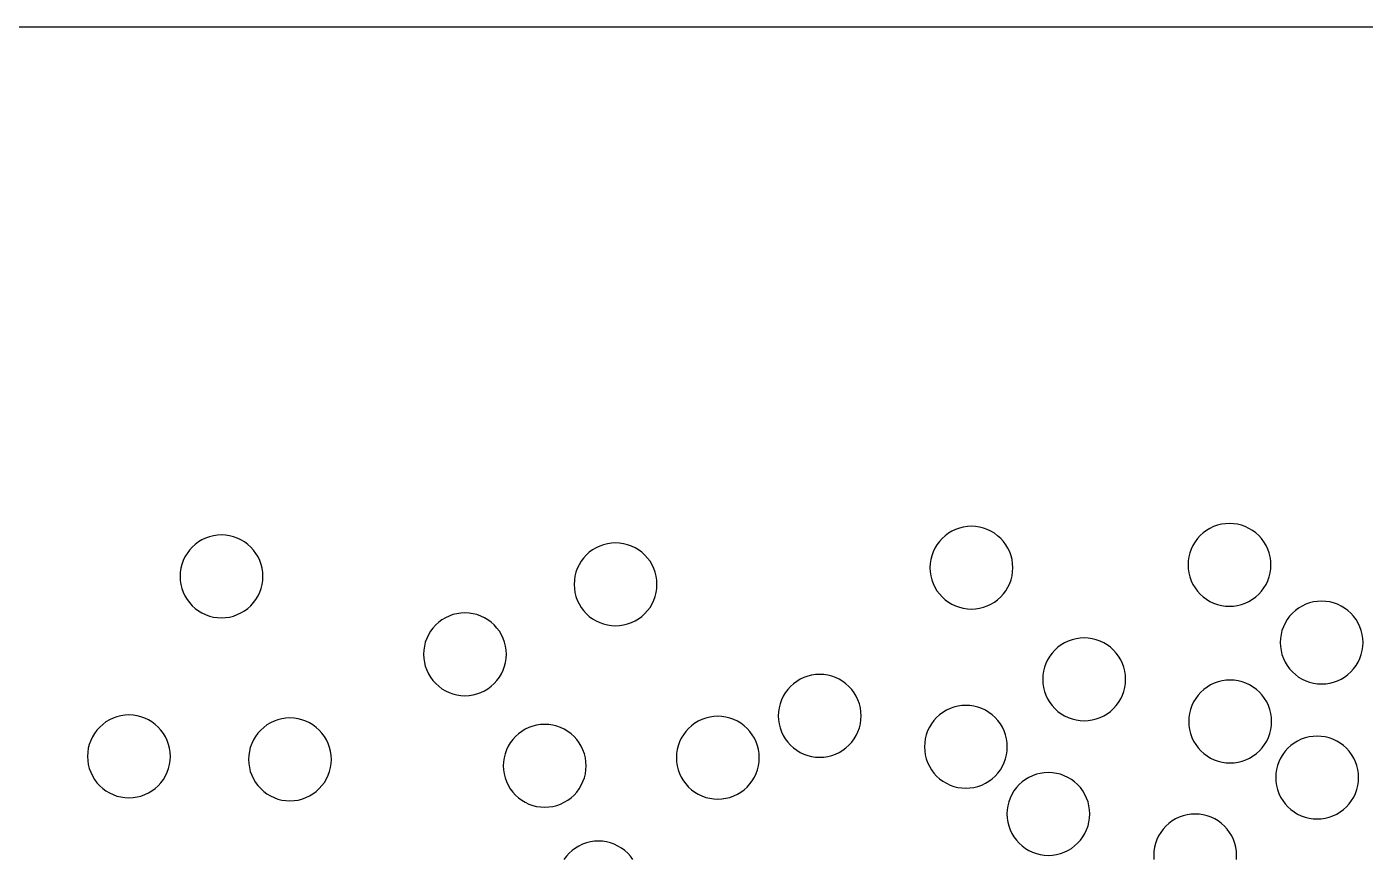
# Model space of a CAD drawing. Header units: millimetres. Extents: x 0 to 406, y 0 to 84.
# Drawn here: x 190.45 to 238.93, y 53.67 to 83.82 of the extents above; entities that cross this region are included whole.
import ezdxf

# ---------------------------------------------------------------- set-up
doc = ezdxf.new("R2010")
doc.units = ezdxf.units.MM

msp = doc.modelspace()

# ---------------------------------------------------------------- linework, layer by layer
at = {"color": 0}
for points in [[(0, 0), (0, 83.82), (406.4, 83.82), (406.4, 0), (0, 0)], [(225.725, 63.167), (225.823, 63.276), (225.911, 63.394), (225.987, 63.52), (226.05, 63.653), (226.099, 63.792), (226.135, 63.935), (226.157, 64.08), (226.164, 64.227), (226.157, 64.374), (226.135, 64.52), (226.099, 64.663), (226.05, 64.801), (225.987, 64.934), (225.911, 65.061), (225.823, 65.179), (225.725, 65.288), (225.615, 65.387), (225.497, 65.474), (225.371, 65.55), (225.238, 65.613), (225.099, 65.663), (224.956, 65.698), (224.811, 65.72), (224.664, 65.727), (224.517, 65.72), (224.371, 65.698), (224.228, 65.663), (224.09, 65.613), (223.957, 65.55), (223.83, 65.474), (223.712, 65.387), (223.603, 65.288), (223.504, 65.179), (223.417, 65.061), (223.341, 64.934), (223.278, 64.801), (223.228, 64.663), (223.193, 64.52), (223.171, 64.374), (223.164, 64.227), (223.171, 64.08), (223.193, 63.935), (223.228, 63.792), (223.278, 63.653), (223.341, 63.52), (223.417, 63.394), (223.504, 63.276), (223.603, 63.167), (223.712, 63.068), (223.83, 62.98), (223.957, 62.904), (224.09, 62.841), (224.228, 62.792), (224.371, 62.756), (224.517, 62.734), (224.664, 62.727), (224.811, 62.734), (224.956, 62.756), (225.099, 62.792), (225.238, 62.841), (225.371, 62.904), (225.497, 62.98), (225.615, 63.068), (225.725, 63.167)], [(235.071, 63.269), (235.17, 63.378), (235.257, 63.496), (235.333, 63.622), (235.396, 63.755), (235.446, 63.894), (235.481, 64.037), (235.503, 64.182), (235.51, 64.329), (235.503, 64.476), (235.481, 64.622), (235.446, 64.765), (235.396, 64.903), (235.333, 65.037), (235.257, 65.163), (235.17, 65.281), (235.071, 65.39), (234.962, 65.489), (234.844, 65.577), (234.717, 65.652), (234.584, 65.715), (234.446, 65.765), (234.303, 65.801), (234.157, 65.822), (234.01, 65.829), (233.863, 65.822), (233.718, 65.801), (233.575, 65.765), (233.436, 65.715), (233.303, 65.652), (233.177, 65.577), (233.059, 65.489), (232.95, 65.39), (232.851, 65.281), (232.763, 65.163), (232.687, 65.037), (232.624, 64.903), (232.575, 64.765), (232.539, 64.622), (232.517, 64.476), (232.51, 64.329), (232.517, 64.182), (232.539, 64.037), (232.575, 63.894), (232.624, 63.755), (232.687, 63.622), (232.763, 63.496), (232.851, 63.378), (232.95, 63.269), (233.059, 63.17), (233.177, 63.082), (233.303, 63.007), (233.436, 62.944), (233.575, 62.894), (233.718, 62.858), (233.863, 62.837), (234.01, 62.829), (234.157, 62.837), (234.303, 62.858), (234.446, 62.894), (234.584, 62.944), (234.717, 63.007), (234.844, 63.082), (234.962, 63.17), (235.071, 63.269)], [(198.567, 62.852), (198.666, 62.961), (198.753, 63.079), (198.829, 63.205), (198.892, 63.338), (198.942, 63.477), (198.977, 63.62), (198.999, 63.765), (199.006, 63.912), (198.999, 64.059), (198.977, 64.205), (198.942, 64.348), (198.892, 64.486), (198.829, 64.62), (198.753, 64.746), (198.666, 64.864), (198.567, 64.973), (198.458, 65.072), (198.34, 65.16), (198.213, 65.235), (198.08, 65.298), (197.942, 65.348), (197.799, 65.384), (197.653, 65.405), (197.506, 65.412), (197.359, 65.405), (197.214, 65.384), (197.071, 65.348), (196.932, 65.298), (196.799, 65.235), (196.673, 65.16), (196.555, 65.072), (196.446, 64.973), (196.347, 64.864), (196.259, 64.746), (196.183, 64.62), (196.12, 64.486), (196.071, 64.348), (196.035, 64.205), (196.013, 64.059), (196.006, 63.912), (196.013, 63.765), (196.035, 63.62), (196.071, 63.477), (196.12, 63.338), (196.183, 63.205), (196.259, 63.079), (196.347, 62.961), (196.446, 62.852), (196.555, 62.753), (196.673, 62.665), (196.799, 62.59), (196.932, 62.527), (197.071, 62.477), (197.214, 62.441), (197.359, 62.42), (197.506, 62.412), (197.653, 62.42), (197.799, 62.441), (197.942, 62.477), (198.08, 62.527), (198.213, 62.59), (198.34, 62.665), (198.458, 62.753), (198.567, 62.852)], [(212.839, 62.564), (212.937, 62.673), (213.025, 62.791), (213.101, 62.917), (213.164, 63.05), (213.213, 63.189), (213.249, 63.332), (213.271, 63.477), (213.278, 63.624), (213.271, 63.771), (213.249, 63.917), (213.213, 64.06), (213.164, 64.198), (213.101, 64.331), (213.025, 64.458), (212.937, 64.576), (212.839, 64.685), (212.73, 64.784), (212.611, 64.871), (212.485, 64.947), (212.352, 65.01), (212.213, 65.06), (212.071, 65.095), (211.925, 65.117), (211.778, 65.124), (211.631, 65.117), (211.485, 65.095), (211.342, 65.06), (211.204, 65.01), (211.071, 64.947), (210.945, 64.871), (210.826, 64.784), (210.717, 64.685), (210.618, 64.576), (210.531, 64.458), (210.455, 64.331), (210.392, 64.198), (210.343, 64.06), (210.307, 63.917), (210.285, 63.771), (210.278, 63.624), (210.285, 63.477), (210.307, 63.332), (210.343, 63.189), (210.392, 63.05), (210.455, 62.917), (210.531, 62.791), (210.618, 62.673), (210.717, 62.564), (210.826, 62.465), (210.945, 62.377), (211.071, 62.301), (211.204, 62.238), (211.342, 62.189), (211.485, 62.153), (211.631, 62.131), (211.778, 62.124), (211.925, 62.131), (212.071, 62.153), (212.213, 62.189), (212.352, 62.238), (212.485, 62.301), (212.611, 62.377), (212.73, 62.465), (212.839, 62.564)], [(238.408, 60.455), (238.507, 60.564), (238.595, 60.682), (238.671, 60.808), (238.734, 60.941), (238.783, 61.08), (238.819, 61.223), (238.841, 61.368), (238.848, 61.515), (238.841, 61.662), (238.819, 61.808), (238.783, 61.951), (238.734, 62.089), (238.671, 62.222), (238.595, 62.349), (238.507, 62.467), (238.408, 62.576), (238.299, 62.675), (238.181, 62.763), (238.055, 62.838), (237.922, 62.901), (237.783, 62.951), (237.64, 62.987), (237.495, 63.008), (237.348, 63.015), (237.201, 63.008), (237.055, 62.987), (236.912, 62.951), (236.774, 62.901), (236.641, 62.838), (236.514, 62.763), (236.396, 62.675), (236.287, 62.576), (236.188, 62.467), (236.101, 62.349), (236.025, 62.222), (235.962, 62.089), (235.912, 61.951), (235.877, 61.808), (235.855, 61.662), (235.848, 61.515), (235.855, 61.368), (235.877, 61.223), (235.912, 61.08), (235.962, 60.941), (236.025, 60.808), (236.101, 60.682), (236.188, 60.564), (236.287, 60.455), (236.396, 60.356), (236.514, 60.268), (236.641, 60.192), (236.774, 60.13), (236.912, 60.08), (237.055, 60.044), (237.201, 60.023), (237.348, 60.015), (237.495, 60.023), (237.64, 60.044), (237.783, 60.08), (237.922, 60.13), (238.055, 60.192), (238.181, 60.268), (238.299, 60.356), (238.408, 60.455)], [(207.385, 60.031), (207.483, 60.14), (207.571, 60.258), (207.647, 60.384), (207.71, 60.517), (207.759, 60.656), (207.795, 60.799), (207.817, 60.944), (207.824, 61.091), (207.817, 61.238), (207.795, 61.384), (207.759, 61.527), (207.71, 61.665), (207.647, 61.798), (207.571, 61.925), (207.483, 62.043), (207.385, 62.152), (207.275, 62.251), (207.157, 62.339), (207.031, 62.414), (206.898, 62.477), (206.759, 62.527), (206.616, 62.562), (206.471, 62.584), (206.324, 62.591), (206.177, 62.584), (206.031, 62.562), (205.888, 62.527), (205.75, 62.477), (205.617, 62.414), (205.49, 62.339), (205.372, 62.251), (205.263, 62.152), (205.164, 62.043), (205.077, 61.925), (205.001, 61.798), (204.938, 61.665), (204.888, 61.527), (204.853, 61.384), (204.831, 61.238), (204.824, 61.091), (204.831, 60.944), (204.853, 60.799), (204.888, 60.656), (204.938, 60.517), (205.001, 60.384), (205.077, 60.258), (205.164, 60.14), (205.263, 60.031), (205.372, 59.932), (205.49, 59.844), (205.617, 59.768), (205.75, 59.705), (205.888, 59.656), (206.031, 59.62), (206.177, 59.599), (206.324, 59.591), (206.471, 59.599), (206.616, 59.62), (206.759, 59.656), (206.898, 59.705), (207.031, 59.768), (207.157, 59.844), (207.275, 59.932), (207.385, 60.031)], [(229.809, 59.123), (229.908, 59.232), (229.996, 59.35), (230.071, 59.476), (230.134, 59.609), (230.184, 59.748), (230.219, 59.891), (230.241, 60.036), (230.248, 60.183), (230.241, 60.33), (230.219, 60.476), (230.184, 60.619), (230.134, 60.757), (230.071, 60.89), (229.996, 61.017), (229.908, 61.135), (229.809, 61.244), (229.7, 61.343), (229.582, 61.431), (229.455, 61.506), (229.322, 61.569), (229.184, 61.619), (229.041, 61.655), (228.895, 61.676), (228.748, 61.683), (228.601, 61.676), (228.456, 61.655), (228.313, 61.619), (228.174, 61.569), (228.041, 61.506), (227.915, 61.431), (227.797, 61.343), (227.688, 61.244), (227.589, 61.135), (227.501, 61.017), (227.425, 60.89), (227.362, 60.757), (227.313, 60.619), (227.277, 60.476), (227.256, 60.33), (227.248, 60.183), (227.256, 60.036), (227.277, 59.891), (227.313, 59.748), (227.362, 59.609), (227.425, 59.476), (227.501, 59.35), (227.589, 59.232), (227.688, 59.123), (227.797, 59.024), (227.915, 58.936), (228.041, 58.861), (228.174, 58.798), (228.313, 58.748), (228.456, 58.712), (228.601, 58.691), (228.748, 58.683), (228.895, 58.691), (229.041, 58.712), (229.184, 58.748), (229.322, 58.798), (229.455, 58.861), (229.582, 58.936), (229.7, 59.024), (229.809, 59.123)], [(220.231, 57.801), (220.33, 57.91), (220.418, 58.028), (220.493, 58.155), (220.556, 58.288), (220.606, 58.426), (220.642, 58.569), (220.663, 58.715), (220.67, 58.862), (220.663, 59.009), (220.642, 59.154), (220.606, 59.297), (220.556, 59.436), (220.493, 59.569), (220.418, 59.695), (220.33, 59.813), (220.231, 59.922), (220.122, 60.021), (220.004, 60.109), (219.877, 60.184), (219.744, 60.247), (219.606, 60.297), (219.463, 60.333), (219.317, 60.354), (219.17, 60.362), (219.023, 60.354), (218.878, 60.333), (218.735, 60.297), (218.596, 60.247), (218.463, 60.184), (218.337, 60.109), (218.219, 60.021), (218.11, 59.922), (218.011, 59.813), (217.923, 59.695), (217.847, 59.569), (217.785, 59.436), (217.735, 59.297), (217.699, 59.154), (217.678, 59.009), (217.67, 58.862), (217.678, 58.715), (217.699, 58.569), (217.735, 58.426), (217.785, 58.288), (217.847, 58.155), (217.923, 58.028), (218.011, 57.91), (218.11, 57.801), (218.219, 57.702), (218.337, 57.614), (218.463, 57.539), (218.596, 57.476), (218.735, 57.426), (218.878, 57.39), (219.023, 57.369), (219.17, 57.362), (219.317, 57.369), (219.463, 57.39), (219.606, 57.426), (219.744, 57.476), (219.877, 57.539), (220.004, 57.614), (220.122, 57.702), (220.231, 57.801)], [(235.094, 57.596), (235.193, 57.705), (235.281, 57.823), (235.357, 57.95), (235.42, 58.083), (235.469, 58.221), (235.505, 58.364), (235.526, 58.51), (235.534, 58.657), (235.526, 58.804), (235.505, 58.949), (235.469, 59.092), (235.42, 59.231), (235.357, 59.364), (235.281, 59.49), (235.193, 59.608), (235.094, 59.717), (234.985, 59.816), (234.867, 59.904), (234.741, 59.98), (234.608, 60.043), (234.469, 60.092), (234.326, 60.128), (234.181, 60.15), (234.034, 60.157), (233.887, 60.15), (233.741, 60.128), (233.598, 60.092), (233.46, 60.043), (233.327, 59.98), (233.2, 59.904), (233.082, 59.816), (232.973, 59.717), (232.874, 59.608), (232.787, 59.49), (232.711, 59.364), (232.648, 59.231), (232.598, 59.092), (232.563, 58.949), (232.541, 58.804), (232.534, 58.657), (232.541, 58.51), (232.563, 58.364), (232.598, 58.221), (232.648, 58.083), (232.711, 57.95), (232.787, 57.823), (232.874, 57.705), (232.973, 57.596), (233.082, 57.497), (233.2, 57.41), (233.327, 57.334), (233.46, 57.271), (233.598, 57.221), (233.741, 57.186), (233.887, 57.164), (234.034, 57.157), (234.181, 57.164), (234.326, 57.186), (234.469, 57.221), (234.608, 57.271), (234.741, 57.334), (234.867, 57.41), (234.985, 57.497), (235.094, 57.596)], [(225.525, 56.68), (225.624, 56.789), (225.712, 56.908), (225.787, 57.034), (225.85, 57.167), (225.9, 57.306), (225.935, 57.448), (225.957, 57.594), (225.964, 57.741), (225.957, 57.888), (225.935, 58.034), (225.9, 58.176), (225.85, 58.315), (225.787, 58.448), (225.712, 58.574), (225.624, 58.693), (225.525, 58.802), (225.416, 58.9), (225.298, 58.988), (225.171, 59.064), (225.038, 59.127), (224.9, 59.176), (224.757, 59.212), (224.611, 59.234), (224.464, 59.241), (224.317, 59.234), (224.172, 59.212), (224.029, 59.176), (223.89, 59.127), (223.757, 59.064), (223.631, 58.988), (223.513, 58.9), (223.404, 58.802), (223.305, 58.693), (223.217, 58.574), (223.141, 58.448), (223.078, 58.315), (223.029, 58.176), (222.993, 58.034), (222.972, 57.888), (222.964, 57.741), (222.972, 57.594), (222.993, 57.448), (223.029, 57.306), (223.078, 57.167), (223.141, 57.034), (223.217, 56.908), (223.305, 56.789), (223.404, 56.68), (223.513, 56.581), (223.631, 56.494), (223.757, 56.418), (223.89, 56.355), (224.029, 56.306), (224.172, 56.27), (224.317, 56.248), (224.464, 56.241), (224.611, 56.248), (224.757, 56.27), (224.9, 56.306), (225.038, 56.355), (225.171, 56.418), (225.298, 56.494), (225.416, 56.581), (225.525, 56.68)], [(195.216, 56.332), (195.315, 56.441), (195.403, 56.56), (195.479, 56.686), (195.541, 56.819), (195.591, 56.958), (195.627, 57.1), (195.648, 57.246), (195.656, 57.393), (195.648, 57.54), (195.627, 57.686), (195.591, 57.828), (195.541, 57.967), (195.479, 58.1), (195.403, 58.226), (195.315, 58.345), (195.216, 58.454), (195.107, 58.553), (194.989, 58.64), (194.863, 58.716), (194.73, 58.779), (194.591, 58.828), (194.448, 58.864), (194.303, 58.886), (194.156, 58.893), (194.009, 58.886), (193.863, 58.864), (193.72, 58.828), (193.582, 58.779), (193.449, 58.716), (193.322, 58.64), (193.204, 58.553), (193.095, 58.454), (192.996, 58.345), (192.908, 58.226), (192.833, 58.1), (192.77, 57.967), (192.72, 57.828), (192.684, 57.686), (192.663, 57.54), (192.656, 57.393), (192.663, 57.246), (192.684, 57.1), (192.72, 56.958), (192.77, 56.819), (192.833, 56.686), (192.908, 56.56), (192.996, 56.441), (193.095, 56.332), (193.204, 56.234), (193.322, 56.146), (193.449, 56.07), (193.582, 56.007), (193.72, 55.958), (193.863, 55.922), (194.009, 55.9), (194.156, 55.893), (194.303, 55.9), (194.448, 55.922), (194.591, 55.958), (194.73, 56.007), (194.863, 56.07), (194.989, 56.146), (195.107, 56.234), (195.216, 56.332)], [(201.047, 56.224), (201.146, 56.333), (201.234, 56.451), (201.309, 56.577), (201.372, 56.71), (201.422, 56.849), (201.457, 56.992), (201.479, 57.137), (201.486, 57.284), (201.479, 57.431), (201.457, 57.577), (201.422, 57.72), (201.372, 57.858), (201.309, 57.991), (201.234, 58.118), (201.146, 58.236), (201.047, 58.345), (200.938, 58.444), (200.82, 58.532), (200.693, 58.607), (200.56, 58.67), (200.422, 58.72), (200.279, 58.755), (200.133, 58.777), (199.986, 58.784), (199.839, 58.777), (199.694, 58.755), (199.551, 58.72), (199.412, 58.67), (199.279, 58.607), (199.153, 58.532), (199.035, 58.444), (198.926, 58.345), (198.827, 58.236), (198.739, 58.118), (198.663, 57.991), (198.6, 57.858), (198.551, 57.72), (198.515, 57.577), (198.494, 57.431), (198.486, 57.284), (198.494, 57.137), (198.515, 56.992), (198.551, 56.849), (198.6, 56.71), (198.663, 56.577), (198.739, 56.451), (198.827, 56.333), (198.926, 56.224), (199.035, 56.125), (199.153, 56.037), (199.279, 55.961), (199.412, 55.899), (199.551, 55.849), (199.694, 55.813), (199.839, 55.792), (199.986, 55.784), (200.133, 55.792), (200.279, 55.813), (200.422, 55.849), (200.56, 55.899), (200.693, 55.961), (200.82, 56.037), (200.938, 56.125), (201.047, 56.224)], [(216.542, 56.284), (216.641, 56.393), (216.728, 56.511), (216.804, 56.638), (216.867, 56.771), (216.917, 56.909), (216.952, 57.052), (216.974, 57.198), (216.981, 57.345), (216.974, 57.492), (216.952, 57.637), (216.917, 57.78), (216.867, 57.919), (216.804, 58.052), (216.728, 58.178), (216.641, 58.296), (216.542, 58.405), (216.433, 58.504), (216.314, 58.592), (216.188, 58.668), (216.055, 58.731), (215.917, 58.78), (215.774, 58.816), (215.628, 58.838), (215.481, 58.845), (215.334, 58.838), (215.188, 58.816), (215.046, 58.78), (214.907, 58.731), (214.774, 58.668), (214.648, 58.592), (214.53, 58.504), (214.42, 58.405), (214.322, 58.296), (214.234, 58.178), (214.158, 58.052), (214.095, 57.919), (214.046, 57.78), (214.01, 57.637), (213.988, 57.492), (213.981, 57.345), (213.988, 57.198), (214.01, 57.052), (214.046, 56.909), (214.095, 56.771), (214.158, 56.638), (214.234, 56.511), (214.322, 56.393), (214.42, 56.284), (214.53, 56.185), (214.648, 56.098), (214.774, 56.022), (214.907, 55.959), (215.046, 55.909), (215.188, 55.874), (215.334, 55.852), (215.481, 55.845), (215.628, 55.852), (215.774, 55.874), (215.917, 55.909), (216.055, 55.959), (216.188, 56.022), (216.314, 56.098), (216.433, 56.185), (216.542, 56.284)], [(210.273, 55.992), (210.372, 56.101), (210.46, 56.219), (210.535, 56.346), (210.598, 56.479), (210.648, 56.617), (210.684, 56.76), (210.705, 56.906), (210.712, 57.053), (210.705, 57.2), (210.684, 57.345), (210.648, 57.488), (210.598, 57.627), (210.535, 57.76), (210.46, 57.886), (210.372, 58.004), (210.273, 58.113), (210.164, 58.212), (210.046, 58.3), (209.919, 58.376), (209.786, 58.438), (209.648, 58.488), (209.505, 58.524), (209.359, 58.545), (209.212, 58.553), (209.065, 58.545), (208.92, 58.524), (208.777, 58.488), (208.638, 58.438), (208.505, 58.376), (208.379, 58.3), (208.261, 58.212), (208.152, 58.113), (208.053, 58.004), (207.965, 57.886), (207.889, 57.76), (207.827, 57.627), (207.777, 57.488), (207.741, 57.345), (207.72, 57.2), (207.712, 57.053), (207.72, 56.906), (207.741, 56.76), (207.777, 56.617), (207.827, 56.479), (207.889, 56.346), (207.965, 56.219), (208.053, 56.101), (208.152, 55.992), (208.261, 55.893), (208.379, 55.805), (208.505, 55.73), (208.638, 55.667), (208.777, 55.617), (208.92, 55.582), (209.065, 55.56), (209.212, 55.553), (209.359, 55.56), (209.505, 55.582), (209.648, 55.617), (209.786, 55.667), (209.919, 55.73), (210.046, 55.805), (210.164, 55.893), (210.273, 55.992)], [(238.246, 55.566), (238.345, 55.675), (238.432, 55.793), (238.508, 55.92), (238.571, 56.053), (238.621, 56.191), (238.656, 56.334), (238.678, 56.48), (238.685, 56.627), (238.678, 56.774), (238.656, 56.919), (238.621, 57.062), (238.571, 57.201), (238.508, 57.334), (238.432, 57.46), (238.345, 57.578), (238.246, 57.687), (238.137, 57.786), (238.019, 57.874), (237.892, 57.949), (237.759, 58.012), (237.621, 58.062), (237.478, 58.098), (237.332, 58.119), (237.185, 58.127), (237.038, 58.119), (236.893, 58.098), (236.75, 58.062), (236.611, 58.012), (236.478, 57.949), (236.352, 57.874), (236.234, 57.786), (236.125, 57.687), (236.026, 57.578), (235.938, 57.46), (235.862, 57.334), (235.799, 57.201), (235.75, 57.062), (235.714, 56.919), (235.692, 56.774), (235.685, 56.627), (235.692, 56.48), (235.714, 56.334), (235.75, 56.191), (235.799, 56.053), (235.862, 55.92), (235.938, 55.793), (236.026, 55.675), (236.125, 55.566), (236.234, 55.467), (236.352, 55.379), (236.478, 55.304), (236.611, 55.241), (236.75, 55.191), (236.893, 55.155), (237.038, 55.134), (237.185, 55.127), (237.332, 55.134), (237.478, 55.155), (237.621, 55.191), (237.759, 55.241), (237.892, 55.304), (238.019, 55.379), (238.137, 55.467), (238.246, 55.566)], [(228.512, 54.247), (228.611, 54.356), (228.698, 54.475), (228.774, 54.601), (228.837, 54.734), (228.887, 54.873), (228.922, 55.015), (228.944, 55.161), (228.951, 55.308), (228.944, 55.455), (228.922, 55.601), (228.887, 55.743), (228.837, 55.882), (228.774, 56.015), (228.698, 56.141), (228.611, 56.26), (228.512, 56.369), (228.403, 56.468), (228.285, 56.555), (228.158, 56.631), (228.025, 56.694), (227.887, 56.743), (227.744, 56.779), (227.598, 56.801), (227.451, 56.808), (227.304, 56.801), (227.159, 56.779), (227.016, 56.743), (226.877, 56.694), (226.744, 56.631), (226.618, 56.555), (226.5, 56.468), (226.39, 56.369), (226.292, 56.26), (226.204, 56.141), (226.128, 56.015), (226.065, 55.882), (226.016, 55.743), (225.98, 55.601), (225.958, 55.455), (225.951, 55.308), (225.958, 55.161), (225.98, 55.015), (226.016, 54.873), (226.065, 54.734), (226.128, 54.601), (226.204, 54.475), (226.292, 54.356), (226.39, 54.247), (226.5, 54.149), (226.618, 54.061), (226.744, 53.985), (226.877, 53.922), (227.016, 53.873), (227.159, 53.837), (227.304, 53.815), (227.451, 53.808), (227.598, 53.815), (227.744, 53.837), (227.887, 53.873), (228.025, 53.922), (228.158, 53.985), (228.285, 54.061), (228.403, 54.149), (228.512, 54.247)], [(234.26, 53.659), (234.267, 53.806), (234.26, 53.953), (234.238, 54.099), (234.202, 54.241), (234.153, 54.38), (234.09, 54.513), (234.014, 54.639), (233.926, 54.757), (233.827, 54.867), (233.718, 54.965), (233.6, 55.053), (233.474, 55.129), (233.341, 55.192), (233.202, 55.241), (233.059, 55.277), (232.914, 55.299), (232.767, 55.306), (232.62, 55.299), (232.474, 55.277), (232.331, 55.241), (232.193, 55.192), (232.06, 55.129), (231.933, 55.053), (231.815, 54.965), (231.706, 54.867), (231.607, 54.757), (231.52, 54.639), (231.444, 54.513), (231.381, 54.38), (231.331, 54.241), (231.296, 54.099), (231.274, 53.953), (231.267, 53.806), (231.274, 53.659)], [(212.404, 53.658), (212.316, 53.776), (212.218, 53.885), (212.108, 53.984), (211.99, 54.072), (211.864, 54.147), (211.731, 54.21), (211.592, 54.26), (211.449, 54.296), (211.304, 54.317), (211.157, 54.325), (211.01, 54.317), (210.864, 54.296), (210.721, 54.26), (210.583, 54.21), (210.45, 54.147), (210.323, 54.072), (210.205, 53.984), (210.096, 53.885), (209.997, 53.776), (209.91, 53.658)]]:
    msp.add_lwpolyline(points, dxfattribs=at)

doc.saveas('drawing.dxf')
